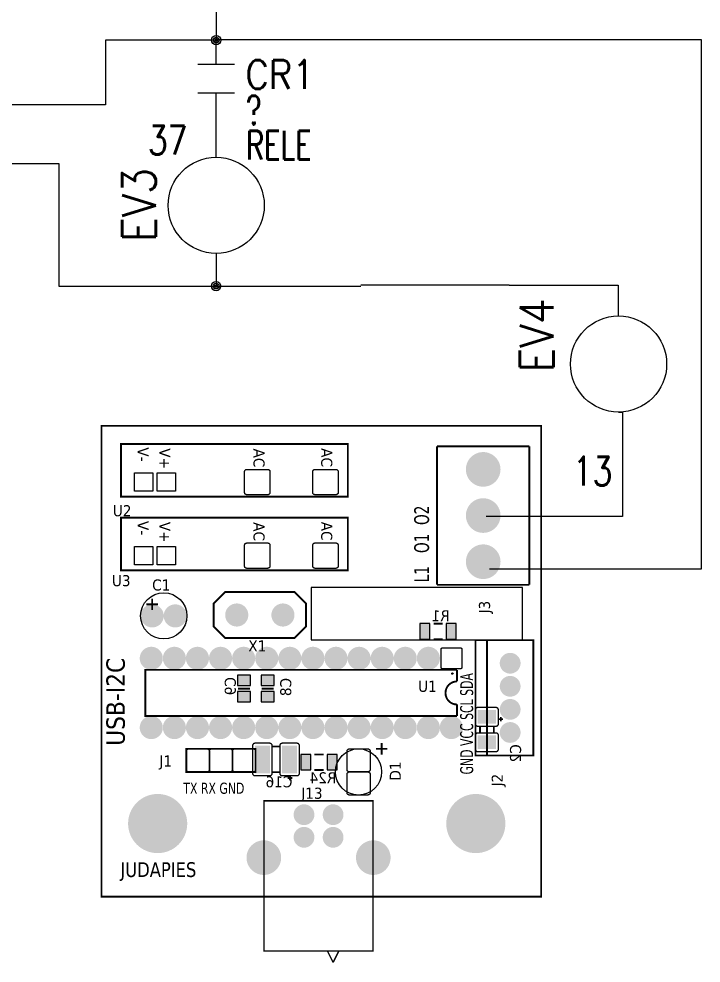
# Model space of a CAD drawing. Header units: millimetres. Extents: x 123.5 to 144.3, y 105.4 to 121.6.
# Drawn here: x 133.46 to 137.89, y 110.81 to 116.95 of the extents above; entities that cross this region are included whole.
import ezdxf
from ezdxf.enums import TextEntityAlignment as Align

# ---------------------------------------------------------------- set-up
doc = ezdxf.new("R2010")
doc.units = ezdxf.units.MM
for name, color, linetype in [('DESC', 250, 'Continuous'), ('DESCCHILD', 20, 'Continuous'), ('SYMS', 7, 'Continuous'), ('TAGS', 250, 'Continuous'), ('WIREFIXED', 7, 'Continuous'), ('WIRES', 7, 'Continuous'), ('XREFCHILD', 134, 'Continuous')]:
    doc.layers.add(name, color=color, linetype=linetype)
doc.styles.get("Standard").update_dxf_attribs({"font": 'tahoma.ttf'})
doc.styles.add('WD', font='romans.shx')

# ---------------------------------------------------------------- blocks, each defined once
blk = doc.blocks.new('VCR21')
at = {"linetype": 'Continuous'}
for p, q in [((-0.08, 0.0625), (0.08, 0.0625)), ((-0.08, -0.0625), (0.08, -0.0625))]:
    blk.add_line(p, q, dxfattribs=at)
at = {"style": 'WD'}
for tag, p, width in [('INST', (0.125, 0.279), 0.7), ('LOC', (0.125, 0.1094), 0.7), ('TAG2', (0.1269, -0.045), 0.9), ('XREF', (0.1287, -0.1994), 0.7), ('DESC1', (0.1287, -0.3514), 0.7), ('DESC2', (0.1287, -0.4987), 0.7), ('DESC3', (0.1287, -0.646), 0.7)]:
    blk.add_attdef(tag, p, '', height=0.125, dxfattribs=dict(at, width=width))
at = {"linetype": 'Continuous', "style": 'WD', "width": 0.9, "flags": 8}
blk.add_attdef('TERM01', text='', height=0.125, dxfattribs=at).set_placement((-0.0312, 0.125), align=Align.RIGHT)
at = {"color": 7, "style": 'WD', "flags": 1}
for tag, p in [('X2TERM01', (0, 0.0625)), ('X8TERM02', (0, -0.0625))]:
    blk.add_attdef(tag, p, '', height=0.0125, dxfattribs=at)
at = {"style": 'WD'}
for tag, p, flags in [('FAMILY', (-0.1808, 0.0031), 9), ('CONTACT', (-0.1808, -0.0135), 1)]:
    blk.add_attdef(tag, p, '', height=0.01, dxfattribs=dict(at, flags=flags))
at = {"color": 7, "style": 'WD'}
for tag, p in [('X4LINK', (-0.1406, 0)), ('X1LINK', (0.125, 0))]:
    blk.add_attdef(tag, p, '', height=0.01, dxfattribs=at)
at = {"linetype": 'Continuous', "style": 'WD', "width": 0.9, "flags": 8}
blk.add_attdef('TERM02', text='', height=0.125, dxfattribs=at).set_placement((-0.0312, -0.125), align=Align.TOP_RIGHT)
blk = doc.blocks.new('HCR1')
blk.add_circle((0, 0), 0.1562)
at = {"style": 'WD'}
for tag, height, width, p in [('INST', 0.0625, 0.7, (0.0055, 0.4286)), ('LOC', 0.0625, 0.7, (0.0055, 0.3438)), ('TAG1', 0.1094, 0.9, (0, 0.2024))]:
    blk.add_attdef(tag, text='', height=height, dxfattribs=dict(at, width=width)).set_placement(p, align=Align.CENTER)
at = {"style": 'WD', "flags": 9}
blk.add_attdef('FAMILY', text='', height=0.01, dxfattribs=at).set_placement((-0.0053, 0.1698), align=Align.CENTER)
at = {"linetype": 'Continuous', "style": 'WD', "flags": 1}
for tag, p in [('CAT', (0, 0.1593)), ('MFG', (0, 0.1404))]:
    blk.add_attdef(tag, text='', height=0.01, dxfattribs=at).set_placement(p, align=Align.MIDDLE)
at = {"style": 'WD'}
for tag, p, height, width in [('DESC1', (1.126, 0.0601), 0.1094, 0.9), ('DESC2', (1.126, -0.0828), 0.1094, 0.9), ('DESC3', (1.126, -0.2256), 0.1094, 0.9), ('XREFNO', (1.3251, -0.3928), 0.0938, 0.8), ('XREFNC', (1.3151, -0.5165), 0.0938, 0.8)]:
    blk.add_attdef(tag, p, '', height=height, dxfattribs=dict(at, width=width))
at = {"linetype": 'Continuous', "style": 'WD', "flags": 9}
blk.add_attdef('ASSYCODE', text='', height=0.01, dxfattribs=at).set_placement((0, 0.125), align=Align.CENTER)
at = {"style": 'WD', "flags": 1}
for tag, p in [('X4TERM01', (-0.1562, 0)), ('X1TERM02', (0.1562, 0))]:
    blk.add_attdef(tag, p, '', height=0.0109, dxfattribs=at)
at = {"linetype": 'Continuous', "style": 'WD'}
blk.add_attdef('TERM01', text='', height=0.0625, dxfattribs=at).set_placement((-0.2, -0.0349), align=Align.TOP_RIGHT)
blk.add_attdef('TERM02', text='', height=0.0625, dxfattribs=at).set_placement((0.2, -0.0349), align=Align.TOP_LEFT)
at = {"style": 'WD', "width": 0.8, "flags": 8}
for tag, p in [('NO', (1.1233, -0.3928)), ('NC', (1.1207, -0.5165))]:
    blk.add_attdef(tag, p, '', height=0.0938, dxfattribs=at)
blk = doc.blocks.new('WDDOT')
for radius in [0.03, 0.0187, 0.00929]:
    blk.add_circle((0, 0), radius)
blk = doc.blocks.new('RPAD')
blk.add_trace([(-0.5, -0.5), (-0.5, 0.5), (0.5, -0.5), (0.5, 0.5)])
blk = doc.blocks.new('EPAD')
at = {"const_width": 0.5}
blk.add_lwpolyline([(-0.25, 0, 1), (0.25, 0, 1)], format="xyb", close=True, dxfattribs=at)
blk = doc.blocks.new('usbi2c')
for points, const_width in [([(134.1515, 111.3559), (136.0559, 111.3559), (136.0559, 113.396), (134.1515, 113.396), (134.1515, 111.3559)], 0.008), ([(134.1515, 111.3559), (136.0559, 111.3559), (136.0559, 113.396), (134.1515, 113.396), (134.1515, 111.3559)], 0.008), ([(134.1515, 111.3559), (136.0559, 111.3559), (136.0559, 113.396), (134.1515, 113.396), (134.1515, 111.3559)], 0.008), ([(134.2358, 113.0887), (135.2184, 113.0887), (135.2184, 113.3171), (134.2358, 113.3171), (134.2358, 113.0887)], 0.008), ([(134.2358, 113.0887), (135.2184, 113.0887), (135.2184, 113.3171), (134.2358, 113.3171), (134.2358, 113.0887)], 0.008), ([(134.2358, 113.0887), (135.2184, 113.0887), (135.2184, 113.3171), (134.2358, 113.3171), (134.2358, 113.0887)], 0.008), ([(136.0047, 113.3071), (135.6047, 113.3071)], 0.008), ([(135.6047, 113.3071), (135.6047, 112.7071)], 0.008), ([(136.0047, 113.3071), (135.6047, 113.3071)], 0.008), ([(135.6047, 113.3071), (135.6047, 112.7071)], 0.008), ([(136.0047, 113.3071), (135.6047, 113.3071)], 0.008), ([(135.6047, 113.3071), (135.6047, 112.7071)], 0.008), ([(136.0047, 112.7071), (136.0047, 113.3071)], 0.008), ([(136.0047, 112.7071), (136.0047, 113.3071)], 0.008), ([(136.0047, 112.7071), (136.0047, 113.3071)], 0.008), ([(134.2358, 112.7698), (135.2184, 112.7698), (135.2184, 112.9982), (134.2358, 112.9982), (134.2358, 112.7698)], 0.008), ([(134.2358, 112.7698), (135.2184, 112.7698), (135.2184, 112.9982), (134.2358, 112.9982), (134.2358, 112.7698)], 0.008), ([(134.2358, 112.7698), (135.2184, 112.7698), (135.2184, 112.9982), (134.2358, 112.9982), (134.2358, 112.7698)], 0.008), ([(136.0047, 112.7071), (135.6047, 112.7071)], 0.008), ([(136.0047, 112.7071), (135.6047, 112.7071)], 0.008), ([(136.0047, 112.7071), (135.6047, 112.7071)], 0.008), ([(134.9874, 112.4763), (134.6874, 112.4763), (134.6374, 112.5263), (134.6374, 112.6263), (134.6874, 112.6763), (134.9874, 112.6763), (135.0374, 112.6263), (135.0374, 112.5263), (134.9874, 112.4763)], 0.008), ([(134.9874, 112.4763), (134.6874, 112.4763), (134.6374, 112.5263), (134.6374, 112.6263), (134.6874, 112.6763), (134.9874, 112.6763), (135.0374, 112.6263), (135.0374, 112.5263), (134.9874, 112.4763)], 0.008), ([(134.9874, 112.4763), (134.6874, 112.4763), (134.6374, 112.5263), (134.6374, 112.6263), (134.6874, 112.6763), (134.9874, 112.6763), (135.0374, 112.6263), (135.0374, 112.5263), (134.9874, 112.4763)], 0.008), ([(134.3462, 112.6224), (134.3962, 112.6224)], 0.008), ([(134.3462, 112.6224), (134.3962, 112.6224)], 0.008), ([(134.3462, 112.6224), (134.3962, 112.6224)], 0.008), ([(134.3712, 112.6474), (134.3712, 112.5974)], 0.008), ([(134.3712, 112.6474), (134.3712, 112.5974)], 0.008), ([(134.3712, 112.6474), (134.3712, 112.5974)], 0.008), ([(135.6291, 112.5389), (135.5897, 112.5389)], 0.00787), ([(135.6291, 112.5389), (135.5897, 112.5389)], 0.00787), ([(135.6291, 112.5389), (135.5897, 112.5389)], 0.00787), ([(135.6291, 112.472), (135.5897, 112.472)], 0.00787), ([(135.6291, 112.472), (135.5897, 112.472)], 0.00787), ([(135.6291, 112.472), (135.5897, 112.472)], 0.00787), ([(135.7715, 111.9674), (136.0215, 111.9674), (136.0215, 112.4674), (135.7715, 112.4674), (135.7715, 111.9674)], 0.008), ([(135.7715, 111.9674), (136.0215, 111.9674), (136.0215, 112.4674), (135.7715, 112.4674), (135.7715, 111.9674)], 0.008), ([(135.7715, 111.9674), (136.0215, 111.9674), (136.0215, 112.4674), (135.7715, 112.4674), (135.7715, 111.9674)], 0.008), ([(135.8215, 111.9674), (135.8215, 112.4674)], 0.008), ([(135.8215, 111.9674), (135.8215, 112.4674)], 0.008), ([(135.8215, 111.9674), (135.8215, 112.4674)], 0.008), ([(135.6915, 112.3386), (134.3415, 112.3386), (134.3415, 112.1386), (135.6915, 112.1386)], 0.008), ([(135.6915, 112.3386), (134.3415, 112.3386), (134.3415, 112.1386), (135.6915, 112.1386)], 0.008), ([(135.6915, 112.3386), (134.3415, 112.3386), (134.3415, 112.1386), (135.6915, 112.1386)], 0.008), ([(135.6915, 112.3386), (135.6915, 112.2886)], 0.008), ([(135.6915, 112.3386), (135.6915, 112.2886)], 0.008), ([(135.6915, 112.3386), (135.6915, 112.2886)], 0.008), ([(135.6915, 112.2886), (135.6813, 112.2876), (135.6718, 112.2847), (135.6633, 112.2801), (135.656, 112.2741), (135.6499, 112.2667), (135.6454, 112.2582), (135.6425, 112.2488), (135.6415, 112.2386)], 0.008), ([(135.6915, 112.2886), (135.6813, 112.2876), (135.6718, 112.2847), (135.6633, 112.2801), (135.656, 112.2741), (135.6499, 112.2667), (135.6454, 112.2582), (135.6425, 112.2488), (135.6415, 112.2386)], 0.008), ([(135.6915, 112.2886), (135.6813, 112.2876), (135.6718, 112.2847), (135.6633, 112.2801), (135.656, 112.2741), (135.6499, 112.2667), (135.6454, 112.2582), (135.6425, 112.2488), (135.6415, 112.2386)], 0.008), ([(134.7433, 112.2574), (134.7945, 112.2574)], 0.00787), ([(134.7433, 112.2574), (134.7945, 112.2574)], 0.00787), ([(134.7433, 112.2574), (134.7945, 112.2574)], 0.00787), ([(134.8456, 112.2574), (134.8968, 112.2574)], 0.00787), ([(134.8456, 112.2574), (134.8968, 112.2574)], 0.00787), ([(134.8456, 112.2574), (134.8968, 112.2574)], 0.00787), ([(135.6915, 112.1886), (135.6813, 112.1895), (135.6718, 112.1924), (135.6633, 112.197), (135.656, 112.203), (135.6499, 112.2104), (135.6454, 112.2189), (135.6425, 112.2283), (135.6415, 112.2386)], 0.008), ([(135.6915, 112.1886), (135.6813, 112.1895), (135.6718, 112.1924), (135.6633, 112.197), (135.656, 112.203), (135.6499, 112.2104), (135.6454, 112.2189), (135.6425, 112.2283), (135.6415, 112.2386)], 0.008), ([(135.6915, 112.1886), (135.6813, 112.1895), (135.6718, 112.1924), (135.6633, 112.197), (135.656, 112.203), (135.6499, 112.2104), (135.6454, 112.2189), (135.6425, 112.2283), (135.6415, 112.2386)], 0.008), ([(135.6915, 112.1386), (135.6915, 112.1886)], 0.008), ([(135.6915, 112.1386), (135.6915, 112.1886)], 0.008), ([(135.6915, 112.1386), (135.6915, 112.1886)], 0.008), ([(135.8908, 112.1251), (135.8708, 112.1251)], 0.008), ([(135.8908, 112.1251), (135.8708, 112.1251)], 0.008), ([(135.8908, 112.1251), (135.8708, 112.1251)], 0.008), ([(135.8808, 112.1151), (135.8808, 112.1351)], 0.008), ([(135.8808, 112.1151), (135.8808, 112.1351)], 0.008), ([(135.8808, 112.1151), (135.8808, 112.1351)], 0.008), ([(135.7908, 112.0651), (135.7908, 112.0951)], 0.008), ([(135.7908, 112.0651), (135.7908, 112.0951)], 0.008), ([(135.7908, 112.0651), (135.7908, 112.0951)], 0.008), ([(135.8508, 112.0651), (135.8508, 112.0951)], 0.008), ([(135.8508, 112.0651), (135.8508, 112.0951)], 0.008), ([(135.8508, 112.0651), (135.8508, 112.0951)], 0.008), ([(134.8884, 112.0064), (134.9274, 112.0064)], 0.008), ([(134.8884, 112.0064), (134.9274, 112.0064)], 0.008), ([(134.8884, 112.0064), (134.9274, 112.0064)], 0.008), ([(135.3649, 112.0214), (135.3649, 111.9714)], 0.008), ([(135.3649, 112.0214), (135.3649, 111.9714)], 0.008), ([(135.3649, 112.0214), (135.3649, 111.9714)], 0.008), ([(134.5189, 111.8964), (134.8189, 111.8964), (134.8189, 111.9964), (134.5189, 111.9964), (134.5189, 111.8964)], 0.008), ([(134.5189, 111.8964), (134.8189, 111.8964), (134.8189, 111.9964), (134.5189, 111.9964), (134.5189, 111.8964)], 0.008), ([(134.5189, 111.8964), (134.8189, 111.8964), (134.8189, 111.9964), (134.5189, 111.9964), (134.5189, 111.8964)], 0.008), ([(135.074, 111.972), (135.1134, 111.972)], 0.00787), ([(135.074, 111.972), (135.1134, 111.972)], 0.00787), ([(135.074, 111.972), (135.1134, 111.972)], 0.00787), ([(135.3899, 111.9964), (135.3399, 111.9964)], 0.008), ([(135.3899, 111.9964), (135.3399, 111.9964)], 0.008), ([(135.3899, 111.9964), (135.3399, 111.9964)], 0.008), ([(134.8884, 111.8954), (134.9264, 111.8954)], 0.008), ([(134.8884, 111.8954), (134.9264, 111.8954)], 0.008), ([(134.8884, 111.8954), (134.9264, 111.8954)], 0.008), ([(134.9684, 111.8804), (134.9684, 111.8604)], 0.008), ([(134.9684, 111.8804), (134.9684, 111.8604)], 0.008), ([(134.9684, 111.8804), (134.9684, 111.8604)], 0.008), ([(135.074, 111.9051), (135.1134, 111.9051)], 0.00787), ([(135.074, 111.9051), (135.1134, 111.9051)], 0.00787), ([(135.074, 111.9051), (135.1134, 111.9051)], 0.00787), ([(134.9584, 111.8704), (134.9784, 111.8704)], 0.008), ([(134.9584, 111.8704), (134.9784, 111.8704)], 0.008), ([(134.9584, 111.8704), (134.9784, 111.8704)], 0.008), ([(134.8557, 111.1212), (135.3277, 111.1212), (135.3277, 111.7712), (134.8557, 111.7712), (134.8557, 111.1212)], 0.006), ([(134.8557, 111.1212), (135.3277, 111.1212), (135.3277, 111.7712), (134.8557, 111.7712), (134.8557, 111.1212)], 0.006), ([(134.8557, 111.1212), (135.3277, 111.1212), (135.3277, 111.7712), (134.8557, 111.7712), (134.8557, 111.1212)], 0.006), ([(135.1297, 111.1212), (135.1547, 111.0712)], 0.006), ([(135.1297, 111.1212), (135.1547, 111.0712)], 0.006), ([(135.1297, 111.1212), (135.1547, 111.0712)], 0.006), ([(135.1797, 111.1212), (135.1547, 111.0712)], 0.006), ([(135.1797, 111.1212), (135.1547, 111.0712)], 0.006), ([(135.1797, 111.1212), (135.1547, 111.0712)], 0.006)]:
    blk.add_lwpolyline(points, dxfattribs=dict(const_width=const_width))
for points in [[(134.2942, 113.1923), (134.3742, 113.1923), (134.3742, 113.1123), (134.2942, 113.1123), (134.2942, 113.1923)], [(134.3926, 113.1923), (134.4726, 113.1923), (134.4726, 113.1123), (134.3926, 113.1123), (134.3926, 113.1923)], [(134.7813, 113.2073), (134.8713, 113.2073), (134.8724, 113.2073), (134.8734, 113.2071), (134.8744, 113.2069), (134.8753, 113.2066), (134.8762, 113.2061), (134.877, 113.2056), (134.8778, 113.2051), (134.8785, 113.2044), (134.8791, 113.2037), (134.8797, 113.203), (134.8802, 113.2021), (134.8806, 113.2013), (134.8809, 113.2003), (134.8811, 113.1994), (134.8813, 113.1984), (134.8813, 113.1973), (134.8813, 113.1073), (134.8813, 113.1063), (134.8811, 113.1053), (134.8809, 113.1043), (134.8806, 113.1034), (134.8802, 113.1025), (134.8797, 113.1017), (134.8791, 113.1009), (134.8785, 113.1002), (134.8778, 113.0996), (134.877, 113.099), (134.8762, 113.0985), (134.8753, 113.0981), (134.8744, 113.0978), (134.8734, 113.0975), (134.8724, 113.0974), (134.8713, 113.0973), (134.7813, 113.0973), (134.7803, 113.0974), (134.7793, 113.0975), (134.7783, 113.0978), (134.7774, 113.0981), (134.7765, 113.0985), (134.7757, 113.099), (134.7749, 113.0996), (134.7742, 113.1002), (134.7736, 113.1009), (134.773, 113.1017), (134.7725, 113.1025), (134.7721, 113.1034), (134.7718, 113.1043), (134.7715, 113.1053), (134.7714, 113.1063), (134.7713, 113.1073), (134.7713, 113.1973), (134.7714, 113.1984), (134.7715, 113.1994), (134.7718, 113.2003), (134.7721, 113.2013), (134.7725, 113.2021), (134.773, 113.203), (134.7736, 113.2037), (134.7742, 113.2044), (134.7749, 113.2051), (134.7757, 113.2056), (134.7765, 113.2061), (134.7774, 113.2066), (134.7783, 113.2069), (134.7793, 113.2071), (134.7803, 113.2073), (134.7813, 113.2073)], [(135.0766, 113.2073), (135.1666, 113.2073), (135.1677, 113.2073), (135.1687, 113.2071), (135.1696, 113.2069), (135.1706, 113.2066), (135.1714, 113.2061), (135.1723, 113.2056), (135.173, 113.2051), (135.1737, 113.2044), (135.1744, 113.2037), (135.1749, 113.203), (135.1754, 113.2021), (135.1759, 113.2013), (135.1762, 113.2003), (135.1764, 113.1994), (135.1766, 113.1984), (135.1766, 113.1973), (135.1766, 113.1073), (135.1766, 113.1063), (135.1764, 113.1053), (135.1762, 113.1043), (135.1759, 113.1034), (135.1754, 113.1025), (135.1749, 113.1017), (135.1744, 113.1009), (135.1737, 113.1002), (135.173, 113.0996), (135.1723, 113.099), (135.1714, 113.0985), (135.1706, 113.0981), (135.1696, 113.0978), (135.1687, 113.0975), (135.1677, 113.0974), (135.1666, 113.0973), (135.0766, 113.0973), (135.0756, 113.0974), (135.0746, 113.0975), (135.0736, 113.0978), (135.0727, 113.0981), (135.0718, 113.0985), (135.071, 113.099), (135.0702, 113.0996), (135.0695, 113.1002), (135.0689, 113.1009), (135.0683, 113.1017), (135.0678, 113.1025), (135.0674, 113.1034), (135.0671, 113.1043), (135.0668, 113.1053), (135.0667, 113.1063), (135.0666, 113.1073), (135.0666, 113.1973), (135.0667, 113.1984), (135.0668, 113.1994), (135.0671, 113.2003), (135.0674, 113.2013), (135.0678, 113.2021), (135.0683, 113.203), (135.0689, 113.2037), (135.0695, 113.2044), (135.0702, 113.2051), (135.071, 113.2056), (135.0718, 113.2061), (135.0727, 113.2066), (135.0736, 113.2069), (135.0746, 113.2071), (135.0756, 113.2073), (135.0766, 113.2073)], [(134.2942, 112.8734), (134.3742, 112.8734), (134.3742, 112.7934), (134.2942, 112.7934), (134.2942, 112.8734)], [(134.3926, 112.8734), (134.4726, 112.8734), (134.4726, 112.7934), (134.3926, 112.7934), (134.3926, 112.8734)], [(134.7813, 112.8884), (134.8713, 112.8884), (134.8724, 112.8884), (134.8734, 112.8882), (134.8744, 112.888), (134.8753, 112.8877), (134.8762, 112.8872), (134.877, 112.8868), (134.8778, 112.8862), (134.8785, 112.8855), (134.8791, 112.8848), (134.8797, 112.8841), (134.8802, 112.8832), (134.8806, 112.8824), (134.8809, 112.8814), (134.8811, 112.8805), (134.8813, 112.8795), (134.8813, 112.8784), (134.8813, 112.7884), (134.8813, 112.7874), (134.8811, 112.7864), (134.8809, 112.7854), (134.8806, 112.7845), (134.8802, 112.7836), (134.8797, 112.7828), (134.8791, 112.782), (134.8785, 112.7813), (134.8778, 112.7807), (134.877, 112.7801), (134.8762, 112.7796), (134.8753, 112.7792), (134.8744, 112.7789), (134.8734, 112.7786), (134.8724, 112.7785), (134.8713, 112.7784), (134.7813, 112.7784), (134.7803, 112.7785), (134.7793, 112.7786), (134.7783, 112.7789), (134.7774, 112.7792), (134.7765, 112.7796), (134.7757, 112.7801), (134.7749, 112.7807), (134.7742, 112.7813), (134.7736, 112.782), (134.773, 112.7828), (134.7725, 112.7836), (134.7721, 112.7845), (134.7718, 112.7854), (134.7715, 112.7864), (134.7714, 112.7874), (134.7713, 112.7884), (134.7713, 112.8784), (134.7714, 112.8795), (134.7715, 112.8805), (134.7718, 112.8814), (134.7721, 112.8824), (134.7725, 112.8832), (134.773, 112.8841), (134.7736, 112.8848), (134.7742, 112.8855), (134.7749, 112.8862), (134.7757, 112.8868), (134.7765, 112.8872), (134.7774, 112.8877), (134.7783, 112.888), (134.7793, 112.8882), (134.7803, 112.8884), (134.7813, 112.8884)], [(135.0766, 112.8884), (135.1666, 112.8884), (135.1677, 112.8884), (135.1687, 112.8882), (135.1696, 112.888), (135.1706, 112.8877), (135.1714, 112.8872), (135.1723, 112.8868), (135.173, 112.8862), (135.1737, 112.8855), (135.1744, 112.8848), (135.1749, 112.8841), (135.1754, 112.8832), (135.1759, 112.8824), (135.1762, 112.8814), (135.1764, 112.8805), (135.1766, 112.8795), (135.1766, 112.8784), (135.1766, 112.7884), (135.1766, 112.7874), (135.1764, 112.7864), (135.1762, 112.7854), (135.1759, 112.7845), (135.1754, 112.7836), (135.1749, 112.7828), (135.1744, 112.782), (135.1737, 112.7813), (135.173, 112.7807), (135.1723, 112.7801), (135.1714, 112.7796), (135.1706, 112.7792), (135.1696, 112.7789), (135.1687, 112.7786), (135.1677, 112.7785), (135.1666, 112.7784), (135.0766, 112.7784), (135.0756, 112.7785), (135.0746, 112.7786), (135.0736, 112.7789), (135.0727, 112.7792), (135.0718, 112.7796), (135.071, 112.7801), (135.0702, 112.7807), (135.0695, 112.7813), (135.0689, 112.782), (135.0683, 112.7828), (135.0678, 112.7836), (135.0674, 112.7845), (135.0671, 112.7854), (135.0668, 112.7864), (135.0667, 112.7874), (135.0666, 112.7884), (135.0666, 112.8784), (135.0667, 112.8795), (135.0668, 112.8805), (135.0671, 112.8814), (135.0674, 112.8824), (135.0678, 112.8832), (135.0683, 112.8841), (135.0689, 112.8848), (135.0695, 112.8855), (135.0702, 112.8862), (135.071, 112.8868), (135.0718, 112.8872), (135.0727, 112.8877), (135.0736, 112.888), (135.0746, 112.8882), (135.0756, 112.8884), (135.0766, 112.8884)], [(135.5738, 112.539), (135.5308, 112.539), (135.5308, 112.472), (135.5738, 112.472), (135.5738, 112.539)], [(135.688, 112.539), (135.645, 112.539), (135.645, 112.472), (135.688, 112.472), (135.688, 112.539)], [(135.7123, 112.4286), (135.7123, 112.3486), (135.7122, 112.3475), (135.7119, 112.3466), (135.7115, 112.3457), (135.7108, 112.345), (135.7101, 112.3444), (135.7093, 112.3439), (135.7083, 112.3436), (135.7073, 112.3436), (135.6273, 112.3436), (135.6263, 112.3436), (135.6253, 112.3439), (135.6245, 112.3444), (135.6237, 112.345), (135.6231, 112.3457), (135.6227, 112.3466), (135.6224, 112.3475), (135.6223, 112.3486), (135.6223, 112.4286), (135.6224, 112.4296), (135.6227, 112.4305), (135.6231, 112.4314), (135.6237, 112.4321), (135.6245, 112.4327), (135.6253, 112.4332), (135.6263, 112.4335), (135.6273, 112.4336), (135.7073, 112.4336), (135.7083, 112.4335), (135.7093, 112.4332), (135.7101, 112.4327), (135.7108, 112.4321), (135.7115, 112.4314), (135.7119, 112.4305), (135.7122, 112.4296), (135.7123, 112.4286)], [(134.7404, 112.3154), (134.7404, 112.2704), (134.7974, 112.2704), (134.7974, 112.3154), (134.7404, 112.3154)], [(134.8427, 112.3154), (134.8427, 112.2704), (134.8997, 112.2704), (134.8997, 112.3154), (134.8427, 112.3154)], [(134.7404, 112.2445), (134.7404, 112.1995), (134.7974, 112.1995), (134.7974, 112.2445), (134.7404, 112.2445)], [(134.8427, 112.2445), (134.8427, 112.1995), (134.8997, 112.1995), (134.8997, 112.2445), (134.8427, 112.2445)], [(135.8708, 112.1051), (135.8708, 112.1651), (135.8708, 112.1661), (135.8706, 112.1671), (135.8704, 112.1681), (135.8701, 112.169), (135.8697, 112.1699), (135.8692, 112.1707), (135.8686, 112.1715), (135.8679, 112.1722), (135.8672, 112.1728), (135.8665, 112.1734), (135.8656, 112.1739), (135.8648, 112.1743), (135.8638, 112.1746), (135.8629, 112.1749), (135.8619, 112.175), (135.8608, 112.1751), (135.7808, 112.1751), (135.7798, 112.175), (135.7788, 112.1749), (135.7778, 112.1746), (135.7769, 112.1743), (135.776, 112.1739), (135.7752, 112.1734), (135.7744, 112.1728), (135.7737, 112.1722), (135.7731, 112.1715), (135.7725, 112.1707), (135.772, 112.1699), (135.7716, 112.169), (135.7713, 112.1681), (135.771, 112.1671), (135.7709, 112.1661), (135.7708, 112.1651), (135.7708, 112.1051), (135.7709, 112.104), (135.771, 112.103), (135.7713, 112.102), (135.7716, 112.1011), (135.772, 112.1002), (135.7725, 112.0994), (135.7731, 112.0987), (135.7737, 112.0979), (135.7744, 112.0973), (135.7752, 112.0967), (135.776, 112.0962), (135.7769, 112.0958), (135.7778, 112.0955), (135.7788, 112.0953), (135.7798, 112.0951), (135.7808, 112.0951), (135.8608, 112.0951), (135.8619, 112.0951), (135.8629, 112.0953), (135.8638, 112.0955), (135.8648, 112.0958), (135.8656, 112.0962), (135.8665, 112.0967), (135.8672, 112.0973), (135.8679, 112.0979), (135.8686, 112.0987), (135.8692, 112.0994), (135.8697, 112.1002), (135.8701, 112.1011), (135.8704, 112.102), (135.8706, 112.103), (135.8708, 112.104), (135.8708, 112.1051)], [(135.8708, 111.9951), (135.8708, 112.0551), (135.8708, 112.0561), (135.8706, 112.0571), (135.8704, 112.0581), (135.8701, 112.059), (135.8697, 112.0599), (135.8692, 112.0607), (135.8686, 112.0615), (135.8679, 112.0622), (135.8672, 112.0628), (135.8665, 112.0634), (135.8656, 112.0639), (135.8648, 112.0643), (135.8638, 112.0646), (135.8629, 112.0649), (135.8619, 112.065), (135.8608, 112.0651), (135.7808, 112.0651), (135.7798, 112.065), (135.7788, 112.0649), (135.7778, 112.0646), (135.7769, 112.0643), (135.776, 112.0639), (135.7752, 112.0634), (135.7744, 112.0628), (135.7737, 112.0622), (135.7731, 112.0615), (135.7725, 112.0607), (135.772, 112.0599), (135.7716, 112.059), (135.7713, 112.0581), (135.771, 112.0571), (135.7709, 112.0561), (135.7708, 112.0551), (135.7708, 111.9951), (135.7709, 111.994), (135.771, 111.993), (135.7713, 111.992), (135.7716, 111.9911), (135.772, 111.9902), (135.7725, 111.9894), (135.7731, 111.9887), (135.7737, 111.9879), (135.7744, 111.9873), (135.7752, 111.9867), (135.776, 111.9862), (135.7769, 111.9858), (135.7778, 111.9855), (135.7788, 111.9853), (135.7798, 111.9851), (135.7808, 111.9851), (135.8608, 111.9851), (135.8619, 111.9851), (135.8629, 111.9853), (135.8638, 111.9855), (135.8648, 111.9858), (135.8656, 111.9862), (135.8665, 111.9867), (135.8672, 111.9873), (135.8679, 111.9879), (135.8686, 111.9887), (135.8692, 111.9894), (135.8697, 111.9902), (135.8701, 111.9911), (135.8704, 111.992), (135.8706, 111.993), (135.8708, 111.994), (135.8708, 111.9951)], [(134.8159, 111.8804), (134.8809, 111.8804), (134.8819, 111.8804), (134.8829, 111.8806), (134.8839, 111.8808), (134.8848, 111.8811), (134.8857, 111.8815), (134.8865, 111.882), (134.8873, 111.8826), (134.888, 111.8833), (134.8886, 111.884), (134.8892, 111.8847), (134.8897, 111.8855), (134.8901, 111.8864), (134.8905, 111.8873), (134.8907, 111.8883), (134.8908, 111.8893), (134.8909, 111.8904), (134.8909, 112.0104), (134.8908, 112.0114), (134.8907, 112.0124), (134.8905, 112.0134), (134.8901, 112.0143), (134.8897, 112.0152), (134.8892, 112.016), (134.8886, 112.0168), (134.888, 112.0175), (134.8873, 112.0181), (134.8865, 112.0187), (134.8857, 112.0192), (134.8848, 112.0196), (134.8839, 112.0199), (134.8829, 112.0202), (134.8819, 112.0203), (134.8809, 112.0204), (134.8159, 112.0204), (134.8149, 112.0203), (134.8139, 112.0202), (134.8129, 112.0199), (134.812, 112.0196), (134.8111, 112.0192), (134.8103, 112.0187), (134.8095, 112.0181), (134.8088, 112.0175), (134.8081, 112.0168), (134.8076, 112.016), (134.8071, 112.0152), (134.8067, 112.0143), (134.8063, 112.0134), (134.8061, 112.0124), (134.8059, 112.0114), (134.8059, 112.0104), (134.8059, 111.8904), (134.8059, 111.8893), (134.8061, 111.8883), (134.8063, 111.8873), (134.8067, 111.8864), (134.8071, 111.8855), (134.8076, 111.8847), (134.8081, 111.884), (134.8088, 111.8833), (134.8095, 111.8826), (134.8103, 111.882), (134.8111, 111.8815), (134.812, 111.8811), (134.8129, 111.8808), (134.8139, 111.8806), (134.8149, 111.8804), (134.8159, 111.8804)], [(134.9339, 111.8804), (134.9989, 111.8804), (134.9999, 111.8804), (135.0009, 111.8806), (135.0019, 111.8808), (135.0028, 111.8811), (135.0037, 111.8815), (135.0045, 111.882), (135.0053, 111.8826), (135.006, 111.8833), (135.0066, 111.884), (135.0072, 111.8847), (135.0077, 111.8855), (135.0081, 111.8864), (135.0085, 111.8873), (135.0087, 111.8883), (135.0088, 111.8893), (135.0089, 111.8904), (135.0089, 112.0104), (135.0088, 112.0114), (135.0087, 112.0124), (135.0085, 112.0134), (135.0081, 112.0143), (135.0077, 112.0152), (135.0072, 112.016), (135.0066, 112.0168), (135.006, 112.0175), (135.0053, 112.0181), (135.0045, 112.0187), (135.0037, 112.0192), (135.0028, 112.0196), (135.0019, 112.0199), (135.0009, 112.0202), (134.9999, 112.0203), (134.9989, 112.0204), (134.9339, 112.0204), (134.9329, 112.0203), (134.9319, 112.0202), (134.9309, 112.0199), (134.93, 112.0196), (134.9291, 112.0192), (134.9283, 112.0187), (134.9275, 112.0181), (134.9268, 112.0175), (134.9261, 112.0168), (134.9256, 112.016), (134.9251, 112.0152), (134.9247, 112.0143), (134.9243, 112.0134), (134.9241, 112.0124), (134.9239, 112.0114), (134.9239, 112.0104), (134.9239, 111.8904), (134.9239, 111.8893), (134.9241, 111.8883), (134.9243, 111.8873), (134.9247, 111.8864), (134.9251, 111.8855), (134.9256, 111.8847), (134.9261, 111.884), (134.9268, 111.8833), (134.9275, 111.8826), (134.9283, 111.882), (134.9291, 111.8815), (134.93, 111.8811), (134.9309, 111.8808), (134.9319, 111.8806), (134.9329, 111.8804), (134.9339, 111.8804)], [(134.5289, 111.9964), (134.6089, 111.9964), (134.6099, 111.9964), (134.6109, 111.9962), (134.6119, 111.996), (134.6128, 111.9957), (134.6137, 111.9952), (134.6145, 111.9947), (134.6153, 111.9942), (134.616, 111.9935), (134.6166, 111.9928), (134.6172, 111.9921), (134.6177, 111.9912), (134.6181, 111.9904), (134.6184, 111.9894), (134.6187, 111.9885), (134.6188, 111.9875), (134.6189, 111.9864), (134.6189, 111.9064), (134.6188, 111.9054), (134.6187, 111.9044), (134.6184, 111.9034), (134.6181, 111.9025), (134.6177, 111.9016), (134.6172, 111.9008), (134.6166, 111.9), (134.616, 111.8993), (134.6153, 111.8987), (134.6145, 111.8981), (134.6137, 111.8976), (134.6128, 111.8972), (134.6119, 111.8969), (134.6109, 111.8966), (134.6099, 111.8965), (134.6089, 111.8964), (134.5289, 111.8964), (134.5278, 111.8965), (134.5268, 111.8966), (134.5259, 111.8969), (134.5249, 111.8972), (134.5241, 111.8976), (134.5232, 111.8981), (134.5225, 111.8987), (134.5218, 111.8993), (134.5211, 111.9), (134.5205, 111.9008), (134.5201, 111.9016), (134.5196, 111.9025), (134.5193, 111.9034), (134.5191, 111.9044), (134.5189, 111.9054), (134.5189, 111.9064), (134.5189, 111.9864), (134.5189, 111.9875), (134.5191, 111.9885), (134.5193, 111.9894), (134.5196, 111.9904), (134.5201, 111.9912), (134.5205, 111.9921), (134.5211, 111.9928), (134.5218, 111.9935), (134.5225, 111.9942), (134.5232, 111.9947), (134.5241, 111.9952), (134.5249, 111.9957), (134.5259, 111.996), (134.5268, 111.9962), (134.5278, 111.9964), (134.5289, 111.9964)], [(134.6289, 111.9964), (134.7089, 111.9964), (134.7099, 111.9964), (134.7109, 111.9962), (134.7119, 111.996), (134.7128, 111.9957), (134.7137, 111.9952), (134.7145, 111.9947), (134.7153, 111.9942), (134.716, 111.9935), (134.7166, 111.9928), (134.7172, 111.9921), (134.7177, 111.9912), (134.7181, 111.9904), (134.7184, 111.9894), (134.7187, 111.9885), (134.7188, 111.9875), (134.7189, 111.9864), (134.7189, 111.9064), (134.7188, 111.9054), (134.7187, 111.9044), (134.7184, 111.9034), (134.7181, 111.9025), (134.7177, 111.9016), (134.7172, 111.9008), (134.7166, 111.9), (134.716, 111.8993), (134.7153, 111.8987), (134.7145, 111.8981), (134.7137, 111.8976), (134.7128, 111.8972), (134.7119, 111.8969), (134.7109, 111.8966), (134.7099, 111.8965), (134.7089, 111.8964), (134.6289, 111.8964), (134.6278, 111.8965), (134.6268, 111.8966), (134.6259, 111.8969), (134.6249, 111.8972), (134.6241, 111.8976), (134.6232, 111.8981), (134.6225, 111.8987), (134.6218, 111.8993), (134.6211, 111.9), (134.6205, 111.9008), (134.6201, 111.9016), (134.6196, 111.9025), (134.6193, 111.9034), (134.6191, 111.9044), (134.6189, 111.9054), (134.6189, 111.9064), (134.6189, 111.9864), (134.6189, 111.9875), (134.6191, 111.9885), (134.6193, 111.9894), (134.6196, 111.9904), (134.6201, 111.9912), (134.6205, 111.9921), (134.6211, 111.9928), (134.6218, 111.9935), (134.6225, 111.9942), (134.6232, 111.9947), (134.6241, 111.9952), (134.6249, 111.9957), (134.6259, 111.996), (134.6268, 111.9962), (134.6278, 111.9964), (134.6289, 111.9964)], [(134.7289, 111.9964), (134.8089, 111.9964), (134.8099, 111.9964), (134.8109, 111.9962), (134.8119, 111.996), (134.8128, 111.9957), (134.8137, 111.9952), (134.8145, 111.9947), (134.8153, 111.9942), (134.816, 111.9935), (134.8166, 111.9928), (134.8172, 111.9921), (134.8177, 111.9912), (134.8181, 111.9904), (134.8184, 111.9894), (134.8187, 111.9885), (134.8188, 111.9875), (134.8189, 111.9864), (134.8189, 111.9064), (134.8188, 111.9054), (134.8187, 111.9044), (134.8184, 111.9034), (134.8181, 111.9025), (134.8177, 111.9016), (134.8172, 111.9008), (134.8166, 111.9), (134.816, 111.8993), (134.8153, 111.8987), (134.8145, 111.8981), (134.8137, 111.8976), (134.8128, 111.8972), (134.8119, 111.8969), (134.8109, 111.8966), (134.8099, 111.8965), (134.8089, 111.8964), (134.7289, 111.8964), (134.7278, 111.8965), (134.7268, 111.8966), (134.7259, 111.8969), (134.7249, 111.8972), (134.7241, 111.8976), (134.7232, 111.8981), (134.7225, 111.8987), (134.7218, 111.8993), (134.7211, 111.9), (134.7205, 111.9008), (134.7201, 111.9016), (134.7196, 111.9025), (134.7193, 111.9034), (134.7191, 111.9044), (134.7189, 111.9054), (134.7189, 111.9064), (134.7189, 111.9864), (134.7189, 111.9875), (134.7191, 111.9885), (134.7193, 111.9894), (134.7196, 111.9904), (134.7201, 111.9912), (134.7205, 111.9921), (134.7211, 111.9928), (134.7218, 111.9935), (134.7225, 111.9942), (134.7232, 111.9947), (134.7241, 111.9952), (134.7249, 111.9957), (134.7259, 111.996), (134.7268, 111.9962), (134.7278, 111.9964), (134.7289, 111.9964)], [(135.0151, 111.9051), (135.0581, 111.9051), (135.0581, 111.9721), (135.0151, 111.9721), (135.0151, 111.9051)], [(135.1293, 111.9051), (135.1723, 111.9051), (135.1723, 111.9721), (135.1293, 111.9721), (135.1293, 111.9051)], [(135.3149, 111.9864), (135.3149, 111.9064), (135.3149, 111.9054), (135.3147, 111.9044), (135.3145, 111.9034), (135.3142, 111.9025), (135.3137, 111.9016), (135.3132, 111.9008), (135.3127, 111.9), (135.312, 111.8993), (135.3113, 111.8987), (135.3106, 111.8981), (135.3097, 111.8976), (135.3089, 111.8972), (135.3079, 111.8969), (135.307, 111.8966), (135.306, 111.8965), (135.3049, 111.8964), (135.2249, 111.8964), (135.2239, 111.8965), (135.2229, 111.8966), (135.2219, 111.8969), (135.221, 111.8972), (135.2201, 111.8976), (135.2193, 111.8981), (135.2185, 111.8987), (135.2178, 111.8993), (135.2172, 111.9), (135.2166, 111.9008), (135.2161, 111.9016), (135.2157, 111.9025), (135.2154, 111.9034), (135.2151, 111.9044), (135.215, 111.9054), (135.2149, 111.9064), (135.2149, 111.9864), (135.215, 111.9875), (135.2151, 111.9885), (135.2154, 111.9894), (135.2157, 111.9904), (135.2161, 111.9912), (135.2166, 111.9921), (135.2172, 111.9928), (135.2178, 111.9935), (135.2185, 111.9942), (135.2193, 111.9947), (135.2201, 111.9952), (135.221, 111.9957), (135.2219, 111.996), (135.2229, 111.9962), (135.2239, 111.9964), (135.2249, 111.9964), (135.3049, 111.9964), (135.306, 111.9964), (135.307, 111.9962), (135.3079, 111.996), (135.3089, 111.9957), (135.3097, 111.9952), (135.3106, 111.9947), (135.3113, 111.9942), (135.312, 111.9935), (135.3127, 111.9928), (135.3132, 111.9921), (135.3137, 111.9912), (135.3142, 111.9904), (135.3145, 111.9894), (135.3147, 111.9885), (135.3149, 111.9875), (135.3149, 111.9864)], [(135.3149, 111.8864), (135.3149, 111.8064), (135.3149, 111.8054), (135.3147, 111.8044), (135.3145, 111.8034), (135.3142, 111.8025), (135.3137, 111.8016), (135.3132, 111.8008), (135.3127, 111.8), (135.312, 111.7993), (135.3113, 111.7987), (135.3106, 111.7981), (135.3097, 111.7976), (135.3089, 111.7972), (135.3079, 111.7969), (135.307, 111.7966), (135.306, 111.7965), (135.3049, 111.7964), (135.2249, 111.7964), (135.2239, 111.7965), (135.2229, 111.7966), (135.2219, 111.7969), (135.221, 111.7972), (135.2201, 111.7976), (135.2193, 111.7981), (135.2185, 111.7987), (135.2178, 111.7993), (135.2172, 111.8), (135.2166, 111.8008), (135.2161, 111.8016), (135.2157, 111.8025), (135.2154, 111.8034), (135.2151, 111.8044), (135.215, 111.8054), (135.2149, 111.8064), (135.2149, 111.8864), (135.215, 111.8875), (135.2151, 111.8885), (135.2154, 111.8894), (135.2157, 111.8904), (135.2161, 111.8912), (135.2166, 111.8921), (135.2172, 111.8928), (135.2178, 111.8935), (135.2185, 111.8942), (135.2193, 111.8947), (135.2201, 111.8952), (135.221, 111.8957), (135.2219, 111.896), (135.2229, 111.8962), (135.2239, 111.8964), (135.2249, 111.8964), (135.3049, 111.8964), (135.306, 111.8964), (135.307, 111.8962), (135.3079, 111.896), (135.3089, 111.8957), (135.3097, 111.8952), (135.3106, 111.8947), (135.3113, 111.8942), (135.312, 111.8935), (135.3127, 111.8928), (135.3132, 111.8921), (135.3137, 111.8912), (135.3142, 111.8904), (135.3145, 111.8894), (135.3147, 111.8885), (135.3149, 111.8875), (135.3149, 111.8864)]]:
    blk.add_lwpolyline(points, close=True)
blk.add_lwpolyline([(135.059, 112.4685), (135.9748, 112.4685), (135.9748, 112.696), (135.059, 112.696), (135.059, 112.4685)])
for centre, radius in [((134.4212, 112.5724), 0.1), ((134.4212, 112.5724), 0.1), ((134.4212, 112.5724), 0.1), ((135.6715, 112.3226), 0.00283), ((135.6715, 112.3226), 0.00283), ((135.6715, 112.3226), 0.00283), ((135.2649, 111.8964), 0.1), ((135.2649, 111.8964), 0.1), ((135.2649, 111.8964), 0.1), ((135.2649, 111.8964), 0), ((135.2649, 111.8964), 0), ((135.2649, 111.8964), 0)]:
    blk.add_circle(centre, radius)
for name, p, xscale, yscale in [('EPAD', (135.8047, 113.2071), 0.15, 0.15), ('EPAD', (135.8047, 113.0071), 0.15, 0.15), ('EPAD', (135.8047, 112.8071), 0.15, 0.15), ('EPAD', (134.3712, 112.5724), 0.1, 0.1), ('EPAD', (134.4712, 112.5724), 0.1, 0.1), ('EPAD', (134.7374, 112.5763), 0.1, 0.1), ('EPAD', (134.9374, 112.5763), 0.1, 0.1), ('RPAD', (135.5523, 112.5055), 0.043, 0.067), ('RPAD', (135.6665, 112.5055), 0.043, 0.067), ('EPAD', (134.3673, 112.3886), 0.1, 0.1), ('EPAD', (134.4673, 112.3886), 0.1, 0.1), ('EPAD', (134.5673, 112.3886), 0.1, 0.1), ('EPAD', (134.6673, 112.3886), 0.1, 0.1), ('EPAD', (134.7673, 112.3886), 0.1, 0.1), ('EPAD', (134.8673, 112.3886), 0.1, 0.1), ('EPAD', (134.9673, 112.3886), 0.1, 0.1), ('EPAD', (135.0673, 112.3886), 0.1, 0.1), ('EPAD', (135.1673, 112.3886), 0.1, 0.1), ('EPAD', (135.2673, 112.3886), 0.1, 0.1), ('EPAD', (135.3673, 112.3886), 0.1, 0.1), ('EPAD', (135.4673, 112.3886), 0.1, 0.1), ('EPAD', (135.5673, 112.3886), 0.1, 0.1), ('EPAD', (135.9215, 112.3674), 0.09, 0.09), ('EPAD', (135.9215, 112.2674), 0.09, 0.09), ('EPAD', (135.9215, 112.1674), 0.09, 0.09), ('EPAD', (134.3673, 112.0886), 0.1, 0.1), ('EPAD', (134.4673, 112.0886), 0.1, 0.1), ('EPAD', (134.5673, 112.0886), 0.1, 0.1), ('EPAD', (134.6673, 112.0886), 0.1, 0.1), ('EPAD', (134.7673, 112.0886), 0.1, 0.1), ('EPAD', (134.8673, 112.0886), 0.1, 0.1), ('EPAD', (134.9673, 112.0886), 0.1, 0.1), ('EPAD', (135.0673, 112.0886), 0.1, 0.1), ('EPAD', (135.1673, 112.0886), 0.1, 0.1), ('EPAD', (135.2673, 112.0886), 0.1, 0.1), ('EPAD', (135.3673, 112.0886), 0.1, 0.1), ('EPAD', (135.4673, 112.0886), 0.1, 0.1), ('EPAD', (135.5673, 112.0886), 0.1, 0.1), ('EPAD', (135.6665, 112.0886), 0.1, 0.1), ('EPAD', (135.9215, 112.0674), 0.09, 0.09), ('EPAD', (134.3949, 111.6728), 0.25622, 0.25622), ('EPAD', (135.7728, 111.6728), 0.25622, 0.25622), ('EPAD', (135.0287, 111.7112), 0.09, 0.09), ('EPAD', (135.1547, 111.7112), 0.09, 0.09), ('EPAD', (135.0287, 111.6132), 0.09, 0.09), ('EPAD', (135.1547, 111.6132), 0.09, 0.09), ('EPAD', (134.8547, 111.5252), 0.15, 0.15), ('EPAD', (134.8547, 111.5252), 0.15, 0.15), ('EPAD', (135.3287, 111.5252), 0.15, 0.15), ('EPAD', (135.3287, 111.5252), 0.15, 0.15)]:
    blk.add_blockref(name, p, dxfattribs=dict(xscale=xscale, yscale=yscale))
for p, xscale, yscale, rotation in [((134.7689, 112.2929), 0.045, 0.057, 90), ((134.8712, 112.2929), 0.045, 0.057, 90), ((134.7689, 112.222), 0.045, 0.057, 90), ((134.8712, 112.222), 0.045, 0.057, 90), ((135.8208, 112.1351), 0.06, 0.08, 270), ((135.8208, 112.0251), 0.06, 0.08, 270), ((134.8484, 111.9504), 0.065, 0.12, 180), ((134.9664, 111.9504), 0.065, 0.12, 180), ((135.0366, 111.9386), 0.043, 0.067, 180), ((135.1508, 111.9386), 0.043, 0.067, 180)]:
    blk.add_blockref('RPAD', p, dxfattribs=dict(xscale=xscale, yscale=yscale, rotation=rotation))
for s, height, rotation, width, p in [('V-', 0.048, 270, 1.041667, (134.3077, 113.3027)), ('V-', 0.048, 270, 1.041667, (134.3077, 113.3027)), ('V-', 0.048, 270, 1.041667, (134.3077, 113.3027)), ('V+', 0.048, 270, 1.041667, (134.4022, 113.2988)), ('V+', 0.048, 270, 1.041667, (134.4022, 113.2988)), ('V+', 0.048, 270, 1.041667, (134.4022, 113.2988)), ('AC', 0.048, 270, 1.041667, (134.8099, 113.2973)), ('AC', 0.048, 270, 1.041667, (134.8099, 113.2973)), ('AC', 0.048, 270, 1.041667, (134.8099, 113.2973)), ('AC', 0.048, 270, 1.041667, (135.1031, 113.2992)), ('AC', 0.048, 270, 1.041667, (135.1031, 113.2992)), ('AC', 0.048, 270, 1.041667, (135.1031, 113.2992)), ('L1   O1  O2', 0.064, 90, 0.78125, (135.57, 112.7181)), ('L1   O1  O2', 0.064, 90, 0.78125, (135.57, 112.7181)), ('L1   O1  O2', 0.064, 90, 0.78125, (135.57, 112.7181)), ('V-', 0.048, 270, 1.041667, (134.3077, 112.9838)), ('V-', 0.048, 270, 1.041667, (134.3077, 112.9838)), ('V-', 0.048, 270, 1.041667, (134.3077, 112.9838)), ('V+', 0.048, 270, 1.041667, (134.4022, 112.9799)), ('V+', 0.048, 270, 1.041667, (134.4022, 112.9799)), ('V+', 0.048, 270, 1.041667, (134.4022, 112.9799)), ('AC', 0.048, 270, 1.041667, (134.8099, 112.9784)), ('AC', 0.048, 270, 1.041667, (134.8099, 112.9784)), ('AC', 0.048, 270, 1.041667, (134.8099, 112.9784)), ('AC', 0.048, 270, 1.041667, (135.1031, 112.9803)), ('AC', 0.048, 270, 1.041667, (135.1031, 112.9803)), ('AC', 0.048, 270, 1.041667, (135.1031, 112.9803)), ('J3', 0.048, 90, 1.041667, (135.8343, 112.583)), ('J3', 0.048, 90, 1.041667, (135.8343, 112.583)), ('J3', 0.048, 90, 1.041667, (135.8343, 112.583)), ('GND VCC SCL SDA', 0.056, 90, 0.714286, (135.761, 111.8855)), ('GND VCC SCL SDA', 0.056, 90, 0.714286, (135.761, 111.8855)), ('GND VCC SCL SDA', 0.056, 90, 0.714286, (135.761, 111.8855)), ('D1', 0.048, 90, 1.041667, (135.4479, 111.8589)), ('D1', 0.048, 90, 1.041667, (135.4479, 111.8589)), ('D1', 0.048, 90, 1.041667, (135.4479, 111.8589)), ('J2', 0.048, 90, 1.041667, (135.8895, 111.8334)), ('J2', 0.048, 90, 1.041667, (135.8895, 111.8334)), ('J2', 0.048, 90, 1.041667, (135.8895, 111.8334))]:
    blk.add_text(s, height=height, rotation=rotation, dxfattribs=dict(width=width)).set_placement(p)
for s, height, width, p in [('U2', 0.048, 1.041667, (134.2007, 113.0042)), ('U2', 0.048, 1.041667, (134.2007, 113.0042)), ('U2', 0.048, 1.041667, (134.2007, 113.0042)), ('U3', 0.048, 1.041667, (134.1968, 112.7011)), ('U3', 0.048, 1.041667, (134.1968, 112.7011)), ('U3', 0.048, 1.041667, (134.1968, 112.7011)), ('C1', 0.048, 1.041667, (134.3709, 112.6824)), ('C1', 0.048, 1.041667, (134.3709, 112.6824)), ('C1', 0.048, 1.041667, (134.3709, 112.6824)), ('X1', 0.048, 1.041667, (134.7874, 112.4183)), ('X1', 0.048, 1.041667, (134.7874, 112.4183)), ('X1', 0.048, 1.041667, (134.7874, 112.4183)), ('U1', 0.048, 1.041667, (135.5228, 112.2434)), ('U1', 0.048, 1.041667, (135.5228, 112.2434)), ('U1', 0.048, 1.041667, (135.5228, 112.2434)), ('J1', 0.048, 1.041667, (134.4023, 111.9198)), ('J1', 0.048, 1.041667, (134.4023, 111.9198)), ('J1', 0.048, 1.041667, (134.4023, 111.9198)), ('TX RX GND', 0.048, 0.833333, (134.5059, 111.8019)), ('TX RX GND', 0.048, 0.833333, (134.5059, 111.8019)), ('TX RX GND', 0.048, 0.833333, (134.5059, 111.8019)), ('J13', 0.048, 1.041667, (135.0167, 111.7802)), ('J13', 0.048, 1.041667, (135.0167, 111.7802)), ('J13', 0.048, 1.041667, (135.0167, 111.7802)), ('JUDAPIES', 0.064, 0.9375, (134.2334, 111.4414)), ('JUDAPIES', 0.064, 0.9375, (134.2334, 111.4414)), ('JUDAPIES', 0.064, 0.9375, (134.2334, 111.4414))]:
    blk.add_text(s, height=height, dxfattribs=dict(width=width)).set_placement(p)
at = {"text_generation_flag": 2, "width": 1.041667}
for s, p in [('R1', (135.6594, 112.5489)), ('R1', (135.6594, 112.5489)), ('R1', (135.6594, 112.5489)), ('R24', (135.1687, 111.8471)), ('R24', (135.1687, 111.8471)), ('R24', (135.1687, 111.8471)), ('C16', (134.9785, 111.8299)), ('C16', (134.9785, 111.8299)), ('C16', (134.9785, 111.8299))]:
    blk.add_text(s, height=0.048, dxfattribs=at).set_placement(p)
blk.add_text('USB-I2C', height=0.08, rotation=90).set_placement((134.2526, 112.0094))
blk.add_text('USB-I2C', height=0.08, rotation=90).set_placement((134.2526, 112.0094))
blk.add_text('USB-I2C', height=0.08, rotation=90).set_placement((134.2526, 112.0094))
for s, p in [('C9', (134.7333, 112.3074)), ('C9', (134.7333, 112.3074)), ('C9', (134.7333, 112.3074)), ('C8', (134.9735, 112.3035)), ('C8', (134.9735, 112.3035)), ('C8', (134.9735, 112.3035)), ('C2', (135.9688, 112.0161)), ('C2', (135.9688, 112.0161)), ('C2', (135.9688, 112.0161))]:
    blk.add_text(s, height=0.048, rotation=90, dxfattribs=at).set_placement(p)
blk = doc.blocks.new('WD_WNV')
at = {"style": 'WD', "flags": 1}
for tag, p in [('W01USER', (-0.0625, 0.0938)), ('W02USER', (-0.0625, 0.0859)), ('W03USER', (-0.0625, 0.0781)), ('W04USER', (-0.0625, 0.0703)), ('W05USER', (-0.0625, 0.0625)), ('W06USER', (-0.0625, 0.0547)), ('W07USER', (-0.0625, 0.0469)), ('W08USER', (-0.0625, 0.0391)), ('W09USER', (-0.0625, 0.0312)), ('W10USER', (-0.0625, 0.0234))]:
    blk.add_attdef(tag, text='', height=0.005, dxfattribs=at).set_placement(p, align=Align.CENTER)
at = {"linetype": 'Continuous', "style": 'WD', "width": 0.8}
blk.add_attdef('WIRENO', text='', height=0.125, dxfattribs=at).set_placement((-0.05, 0), align=Align.MIDDLE_RIGHT)

msp = doc.modelspace()

# ---------------------------------------------------------------- linework, layer by layer
at = {"layer": 'WIRES'}
for p, q in [((134.7389, 118.2602), (134.7389, 116.8114)), ((134.7389, 116.8114), (134.0209, 116.8114)), ((134.0209, 116.8114), (134.0209, 116.3912)), ((134.7389, 116.8147), (135.6853, 116.8147)), ((134.7389, 116.6553), (134.7389, 116.8114)), ((135.6853, 116.8147), (137.889, 116.8147)), ((137.889, 116.8147), (137.889, 113.4975)), ((134.7389, 116.4303), (134.7389, 116.4678)), ((134.7389, 116.0499), (134.7389, 116.4303)), ((134.0209, 116.3912), (133.0925, 116.3912)), ((133.0425, 116.0102), (133.7162, 116.0102)), ((133.7162, 116.0102), (133.7162, 115.2126)), ((134.7382, 115.4249), (134.7382, 115.2126)), ((133.7162, 115.2126), (134.7382, 115.2126)), ((134.7382, 115.2126), (135.6775, 115.2126)), ((135.6795, 115.2216), (136.6412, 115.2216)), ((136.6412, 115.2216), (136.6412, 115.2191)), ((136.6412, 115.2191), (137.3513, 115.2191)), ((137.3513, 115.2191), (137.3513, 115.0188)), ((137.3513, 115.0188), (137.3529, 115.0188)), ((137.3529, 114.3938), (137.3787, 114.3938)), ((137.3787, 114.3938), (137.3787, 113.7161)), ((137.3787, 113.7161), (136.4933, 113.7161)), ((137.889, 113.4975), (137.889, 113.3726)), ((137.889, 113.3726), (136.5142, 113.3726))]:
    msp.add_line(p, q, dxfattribs=at)

# ---------------------------------------------------------------- block references
at = {"layer": 'DESC', "xscale": 1.5, "yscale": 1.5, "zscale": 1.5}
msp.add_blockref('usbi2c', (-67.2336, -55.7891), dxfattribs=at)
at = {"layer": 'SYMS'}
for p in [(134.7389, 116.8114), (134.7382, 115.2126)]:
    msp.add_blockref('WDDOT', p, dxfattribs=at)
ref = msp.add_blockref('VCR21', (134.7389, 116.5616), dxfattribs=dict(at, xscale=1.5, yscale=1.5, zscale=1.5))
ref.add_attrib('XREF', '?', (134.932, 116.2625), dxfattribs={"layer": 'XREFCHILD', "height": 0.1875, "style": 'WD', "width": 0.7})
ref.add_attrib('DESC1', 'RELE', (134.932, 116.0345), dxfattribs={"layer": 'DESCCHILD', "height": 0.1875, "style": 'WD', "width": 0.7})
ref.add_attrib('TAG2', 'CR1', (134.9293, 116.4941), dxfattribs={"layer": 'TAGS', "height": 0.1875, "style": 'WD', "width": 0.9})
ref = msp.add_blockref('HCR1', (134.7389, 115.7374), dxfattribs=dict(at, xscale=2, yscale=2, zscale=2, rotation=90))
ref.add_attrib('TAG1', 'EV3', dxfattribs={"layer": 'TAGS', "height": 0.21875, "rotation": 90, "style": 'WD', "width": 0.9}).set_placement((134.3468, 115.7401), align=Align.CENTER)
ref = msp.add_blockref('HCR1', (137.3529, 114.7063), dxfattribs=dict(at, xscale=2, yscale=2, zscale=2, rotation=90))
ref.add_attrib('TAG1', 'EV4', dxfattribs={"layer": 'TAGS', "height": 0.21875, "rotation": 90, "style": 'WD', "width": 0.9}).set_placement((136.9311, 114.8923), align=Align.CENTER)
at = {"layer": 'WIREFIXED'}
ref = msp.add_blockref('WD_WNV', (134.718, 116.2163), dxfattribs=dict(at, xscale=1.5, yscale=1.5, zscale=1.5))
ref.add_attrib('WIRENOF', '37', dxfattribs={"linetype": 'Continuous', "height": 0.1875, "style": 'WD', "width": 0.8}).set_placement((134.5522, 116.161), align=Align.MIDDLE_RIGHT)
ref = msp.add_blockref('WD_WNV', (137.4782, 114.065), dxfattribs=dict(at, xscale=1.5, yscale=1.5, zscale=1.5))
ref.add_attrib('WIRENOF', '13', dxfattribs={"linetype": 'Continuous', "height": 0.1875, "style": 'WD', "width": 0.8}).set_placement((137.3123, 114.0097), align=Align.MIDDLE_RIGHT)

doc.saveas('drawing.dxf')
